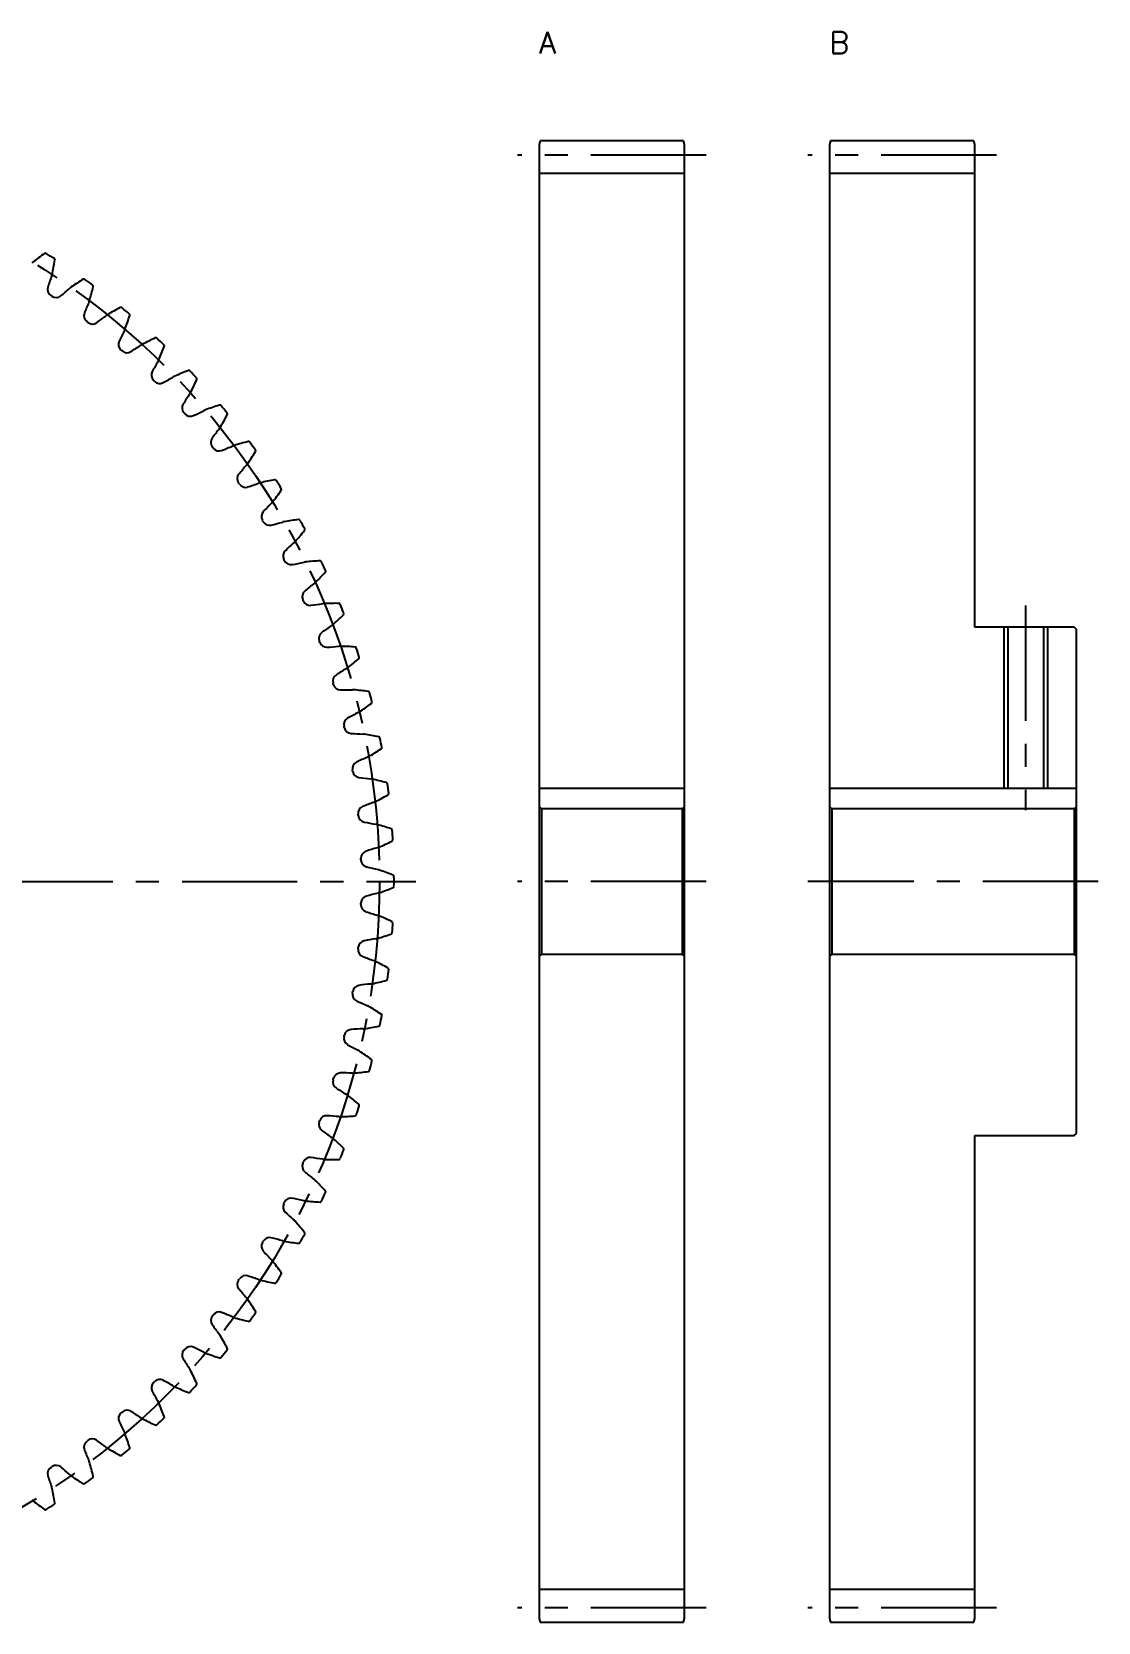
# Model space of a CAD drawing. Extents: x -3 to 301, y -13 to 229.
# Drawn here: x 154.1 to 301, y 10 to 229 of the extents above; entities that cross this region are included whole.
import ezdxf

# ---------------------------------------------------------------- set-up
doc = ezdxf.new("R2010")
doc.units = 0
doc.header["$LTSCALE"] = 0.5
doc.linetypes.add('CENTER', pattern=[50.8, 31.75, -6.35, 6.35, -6.35])
for name, color, linetype in [('MSM_CENTER', 1, 'CENTER'), ('MSM_CONTINUOUS', 7, 'CONTINUOUS'), ('MSM_NARROW', 5, 'CONTINUOUS'), ('MSM_PART_NUMBER', 7, 'CONTINUOUS')]:
    doc.layers.add(name, color=color, linetype=linetype)
doc.styles.get("Standard").update_dxf_attribs({"font": 'txt.shx', "height": 1, "bigfont": 'bigfont.shx'})

# ---------------------------------------------------------------- blocks, each defined once
blk = doc.blocks.new('*U6')
at = {"layer": 'MSM_PART_NUMBER'}
blk.add_text('A', height=3, dxfattribs=at).set_placement((224, 226))
blk = doc.blocks.new('*U7')
at = {"layer": 'MSM_PART_NUMBER'}
blk.add_text('B', height=3, dxfattribs=at).set_placement((264, 226))

msp = doc.modelspace()

# ---------------------------------------------------------------- linework, layer by layer
at = {"layer": 'MSM_CENTER'}
for p, q in [((247, 212), (221, 212)), ((287, 212), (261, 212)), ((291, 150), (291, 121.8)), ((-3, 112), (207, 112)), ((247, 112), (221, 112)), ((301, 112), (261, 112)), ((247, 12), (221, 12)), ((287, 12), (261, 12))]:
    msp.add_line(p, q, dxfattribs=at)
msp.add_circle((102, 112), 100, dxfattribs=at)
at = {"layer": 'MSM_CONTINUOUS'}
for p, q in [((224.13, 214), (224, 213.5)), ((224, 213.5), (224, 10.5)), ((243.87, 214), (224.13, 214)), ((244, 213.5), (243.87, 214)), ((244, 10.5), (244, 213.5)), ((264.13, 214), (264, 213.5)), ((264, 213.5), (264, 10.5)), ((283.87, 214), (264.13, 214)), ((284, 213.5), (283.87, 214)), ((284, 147), (284, 213.5)), ((244, 209.5), (224, 209.5)), ((284, 209.5), (264, 209.5)), ((297.7, 147), (284, 147)), ((288.54, 147), (288.54, 124.8)), ((293.46, 147), (293.46, 124.8)), ((298, 146.7), (297.7, 147)), ((298, 77.3), (298, 146.7)), ((244, 124.8), (224, 124.8)), ((298, 124.8), (264, 124.8)), ((224, 122.3), (224.3, 122)), ((224.3, 122), (224.3, 102)), ((243.7, 122), (224.3, 122)), ((243.7, 122), (244, 122.3)), ((243.7, 122), (243.7, 102)), ((264, 122.3), (264.3, 122)), ((264.3, 122), (264.3, 102)), ((297.7, 122), (264.3, 122)), ((297.7, 122), (298, 122.3)), ((297.7, 122), (297.7, 102)), ((224.3, 102), (224, 101.7)), ((224.3, 102), (243.7, 102)), ((244, 101.7), (243.7, 102)), ((264.3, 102), (264, 101.7)), ((264.3, 102), (297.7, 102)), ((298, 101.7), (297.7, 102)), ((284, 10.5), (284, 77)), ((284, 77), (297.7, 77)), ((297.7, 77), (298, 77.3)), ((244, 14.5), (224, 14.5)), ((284, 14.5), (264, 14.5)), ((224, 10.5), (224.13, 10)), ((224.13, 10), (243.87, 10)), ((243.87, 10), (244, 10.5)), ((264, 10.5), (264.13, 10)), ((264.13, 10), (283.87, 10)), ((283.87, 10), (284, 10.5))]:
    msp.add_line(p, q, dxfattribs=at)
for centre, radius, start, end in [((155.28, 195.96), 1.66, 128.5, 135.1026), ((175, 171.18), 33.33, 125.0292, 128.5), ((155.98, 198.31), 0.2, 57.9759, 125.0292), ((102, 112), 102, 57.2241, 57.9759), ((124.46, 203.25), 33.33, 346.7, 350.1708), ((157.11, 197.59), 0.2, 350.1708, 57.2241), ((194.46, 181.78), 40, 160.0974, 162.4638), ((155.28, 195.96), 1.66, 340.0974, 346.7001), ((178.57, 166.48), 33.33, 121.4292, 124.9), ((161.29, 194.75), 0.2, 54.3759, 121.4292), ((102, 112), 102, 53.6241, 54.3759), ((157.27, 193.53), 1, 162.4638, 235.8663), ((132.84, 223.65), 40, 309.1362, 311.5026), ((160.45, 192.45), 1.66, 124.8999, 131.5026), ((130.15, 201.66), 33.33, 343.1, 346.5708), ((162.38, 193.96), 0.2, 346.5708, 53.6241), ((102, 112), 97.5, 55.7337, 55.8663), ((157.46, 193.4), 1, 235.7337, 309.1362), ((198.66, 175.84), 40, 156.4974, 158.8638), ((160.45, 192.45), 1.66, 336.4974, 343.1001), ((181.84, 161.56), 33.33, 117.8292, 121.3), ((166.37, 190.86), 0.2, 50.7759, 117.8292), ((102, 112), 102, 50.0241, 50.7759), ((162.28, 189.9), 1, 158.8638, 232.2663), ((102, 112), 97.5, 52.1337, 52.2663), ((162.46, 189.76), 1, 232.1337, 305.5362), ((139.79, 221.5), 40, 305.5362, 307.9026), ((165.39, 188.62), 1.66, 121.3, 127.9026), ((135.72, 199.71), 33.33, 339.5, 342.9708), ((167.4, 190.01), 0.2, 342.9708, 50.0241), ((167.05, 185.96), 1, 155.2638, 228.6663), ((202.48, 169.64), 40, 152.8974, 155.2638), ((165.39, 188.62), 1.66, 332.8974, 339.5001), ((184.8, 156.45), 33.33, 114.2292, 117.7), ((171.2, 186.66), 0.2, 47.1759, 114.2292), ((102, 112), 102, 46.4241, 47.1759), ((102, 112), 97.5, 48.5337, 48.6663), ((167.22, 185.81), 1, 228.5337, 301.9362), ((146.59, 218.91), 40, 301.9362, 304.3026), ((170.07, 184.49), 1.66, 117.6999, 124.3026), ((141.16, 197.42), 33.33, 335.9, 339.3708), ((172.17, 185.75), 0.2, 339.3708, 46.4241), ((171.57, 181.73), 1, 151.6638, 225.0663), ((205.9, 163.22), 40, 149.2974, 151.6638), ((170.07, 184.49), 1.66, 329.2974, 335.9001), ((187.42, 151.16), 33.33, 110.6292, 114.1), ((175.75, 182.17), 0.2, 43.5759, 110.6292), ((102, 112), 102, 42.8241, 43.5759), ((102, 112), 97.5, 44.9337, 45.0663), ((171.73, 181.57), 1, 224.9337, 298.3362), ((153.22, 215.9), 40, 298.3362, 300.7026), ((174.49, 180.07), 1.66, 114.1, 120.7026), ((146.45, 194.8), 33.33, 332.3, 335.7708), ((176.66, 181.2), 0.2, 335.7708, 42.8241), ((175.81, 177.22), 1, 148.0638, 221.4663), ((208.91, 156.59), 40, 145.6974, 148.0638), ((174.49, 180.07), 1.66, 325.6974, 332.3001), ((189.71, 145.72), 33.33, 107.0292, 110.5), ((180.01, 177.4), 0.2, 39.9759, 107.0292), ((102, 112), 102, 39.2241, 39.9759), ((102, 112), 97.5, 41.3337, 41.4663), ((175.96, 177.05), 1, 221.3337, 294.7362), ((159.64, 212.48), 40, 294.7362, 297.1026), ((178.62, 175.39), 1.66, 110.5, 117.1026), ((151.56, 191.84), 33.33, 328.7, 332.1708), ((180.86, 176.37), 0.2, 332.1708, 39.2241), ((179.76, 172.46), 1, 144.4638, 217.8663), ((211.5, 149.79), 40, 142.0974, 144.4638), ((178.62, 175.39), 1.66, 322.0974, 328.7001), ((102, 112), 97.5, 37.7337, 37.8663), ((179.9, 172.28), 1, 217.7337, 291.1362), ((165.84, 208.66), 40, 291.1362, 293.5026), ((182.45, 170.45), 1.66, 106.9, 113.5026), ((191.66, 140.15), 33.33, 103.4292, 106.9), ((156.48, 188.57), 33.33, 325.1, 328.5708), ((183.96, 172.38), 0.2, 36.3759, 103.4292), ((102, 112), 102, 35.6241, 36.3759), ((184.75, 171.29), 0.2, 328.5708, 35.6241), ((213.65, 142.84), 40, 138.4974, 140.8638), ((182.45, 170.45), 1.66, 318.4974, 325.1001), ((183.4, 167.46), 1, 140.8638, 214.2663), ((102, 112), 97.5, 34.1337, 34.2663), ((183.53, 167.27), 1, 214.1338, 287.5362), ((171.78, 204.46), 40, 287.5362, 289.9026), ((185.96, 165.28), 1.66, 103.3, 109.9026), ((193.25, 134.46), 33.33, 99.8292, 103.3), ((187.59, 167.11), 0.2, 32.7759, 99.8292), ((102, 112), 102, 32.0241, 32.7759), ((161.18, 185), 33.33, 321.5, 324.9708), ((188.31, 165.98), 0.2, 324.9708, 32.0241), ((186.73, 162.24), 1, 137.2638, 210.6663), ((215.37, 135.77), 40, 134.8974, 137.2638), ((185.96, 165.28), 1.66, 314.8974, 321.5001), ((102, 112), 97.5, 30.5337, 30.6663), ((186.84, 162.04), 1, 210.5337, 283.9362), ((177.45, 199.89), 40, 283.9362, 286.3026), ((189.14, 159.91), 1.66, 99.7, 106.3026), ((194.48, 128.69), 33.33, 96.2292, 99.7), ((165.64, 181.14), 33.33, 317.9, 321.3708), ((190.88, 161.63), 0.2, 29.1759, 96.2292), ((102, 112), 102, 28.4241, 29.1759), ((191.53, 160.46), 0.2, 321.3708, 28.4241), ((216.64, 128.61), 40, 131.2974, 133.6638), ((189.14, 159.91), 1.66, 311.2974, 317.9001), ((189.71, 156.82), 1, 133.6638, 207.0663), ((102, 112), 97.5, 26.9337, 27.0663), ((189.82, 156.62), 1, 206.9337, 280.3362), ((182.82, 194.98), 40, 280.3362, 282.7026), ((191.98, 154.34), 1.66, 96.1, 102.7026), ((195.34, 122.85), 33.33, 92.6292, 96.1), ((193.83, 155.95), 0.2, 25.5759, 92.6292), ((102, 112), 102, 24.8241, 25.5759), ((169.86, 177.01), 33.33, 314.3, 317.7708), ((194.39, 154.74), 0.2, 317.7708, 24.8241), ((192.35, 151.22), 1, 130.0638, 203.4663), ((217.46, 121.38), 40, 127.6974, 130.0638), ((191.98, 154.34), 1.66, 307.6974, 314.3001), ((102, 112), 97.5, 23.3337, 23.4663), ((192.44, 151.01), 1, 203.3337, 276.7362), ((187.87, 189.75), 40, 276.7362, 279.1026), ((194.46, 148.61), 1.66, 92.5, 99.1026), ((195.84, 116.97), 33.33, 89.0292, 92.5), ((196.4, 150.1), 0.2, 21.9759, 89.0292), ((102, 112), 102, 21.2241, 21.9759), ((196.9, 148.85), 0.2, 314.1708, 21.2241), ((217.82, 114.11), 40, 124.0974, 126.4638), ((194.46, 148.61), 1.66, 304.0974, 310.7001), ((173.81, 172.62), 33.33, 310.7, 314.1708), ((194.64, 145.47), 1, 126.4638, 199.8663), ((102, 112), 97.5, 19.7337, 19.8663), ((194.72, 145.26), 1, 199.7338, 273.1362), ((192.58, 184.2), 40, 273.1362, 275.5026), ((196.58, 142.73), 1.66, 88.9, 95.5026), ((195.97, 111.06), 33.33, 85.4292, 88.9), ((177.47, 167.99), 33.33, 307.1, 310.5708), ((198.61, 144.09), 0.2, 18.3759, 85.4292), ((102, 112), 102, 17.6241, 18.3759), ((199.02, 142.82), 0.2, 310.5708, 17.6241), ((196.56, 139.59), 1, 122.8638, 196.2663), ((217.72, 106.83), 40, 120.4974, 122.8638), ((196.58, 142.73), 1.66, 300.4974, 307.1001), ((102, 112), 97.5, 16.1337, 16.2663), ((196.62, 139.37), 1, 196.1338, 269.5362), ((196.94, 178.37), 40, 269.5362, 271.9026), ((198.32, 136.73), 1.66, 85.3, 91.9026), ((195.72, 105.17), 33.33, 81.8292, 85.3), ((200.43, 137.96), 0.2, 14.7765, 81.8292), ((102, 112), 102, 14.0241, 14.7759), ((180.84, 163.14), 33.33, 303.5, 306.9708), ((200.77, 136.67), 0.2, 306.9708, 14.0241), ((198.1, 133.6), 1, 119.2638, 192.6663), ((217.17, 99.58), 40, 116.8974, 119.2638), ((198.32, 136.73), 1.66, 296.8974, 303.5001), ((102, 112), 97.5, 12.5337, 12.6663), ((198.15, 133.38), 1, 192.5338, 265.9362), ((200.92, 172.28), 40, 265.9362, 268.3026), ((199.68, 130.63), 1.66, 81.7, 88.3026), ((195.11, 99.29), 33.33, 78.2292, 81.7), ((201.87, 131.73), 0.2, 11.1765, 78.2292), ((102, 112), 102, 10.4241, 11.1759), ((183.89, 158.09), 33.33, 299.9, 303.3708), ((202.12, 130.42), 0.2, 303.3708, 10.4241), ((199.27, 127.52), 1, 115.6638, 189.0663), ((102, 112), 97.5, 8.9337, 9.0663), ((199.31, 127.3), 1, 188.9338, 262.3362), ((216.16, 92.37), 40, 113.2974, 115.6638), ((199.68, 130.63), 1.66, 293.2974, 299.9001), ((204.51, 165.95), 40, 262.3362, 264.7026), ((200.66, 124.46), 1.66, 78.1, 84.7026), ((194.13, 93.47), 33.33, 74.6292, 78.1), ((202.91, 125.42), 0.2, 7.5759, 74.6292), ((102, 112), 102, 6.8241, 7.5759), ((214.7, 85.24), 40, 109.6974, 112.0638), ((200.66, 124.46), 1.66, 289.6974, 296.3001), ((186.63, 152.86), 33.33, 296.3, 299.7708), ((203.08, 124.1), 0.2, 299.7708, 6.8241), ((200.05, 121.38), 1, 112.0638, 185.4663), ((102, 112), 97.5, 5.3337, 5.4663), ((200.07, 121.16), 1, 185.3338, 258.7362), ((207.69, 159.41), 40, 258.7362, 261.1026), ((201.25, 118.24), 1.66, 74.5, 81.1026), ((192.78, 87.72), 33.33, 71.0292, 74.5), ((203.55, 119.06), 0.2, 3.9765, 71.0292), ((102, 112), 102, 3.2241, 3.9759), ((200.45, 115.21), 1, 108.4638, 181.8663), ((212.8, 78.22), 40, 106.0974, 108.4638), ((201.25, 118.24), 1.66, 286.0974, 292.7001), ((189.03, 147.46), 33.33, 292.7, 296.1708), ((203.64, 117.73), 0.2, 296.1708, 3.2241), ((102, 112), 97.5, 1.7337, 1.8663), ((200.45, 114.98), 1, 181.7338, 255.1362), ((210.46, 152.68), 40, 255.1362, 257.5026), ((201.44, 112), 1.66, 70.9, 77.5026), ((191.08, 82.07), 33.33, 67.4292, 70.9), ((203.8, 112.67), 0.2, 0.3765, 67.4292), ((102, 112), 102, 359.6241, 0.3759), ((200.45, 109.02), 1, 104.8638, 178.2663), ((210.46, 71.32), 40, 102.4974, 104.8638), ((201.44, 112), 1.66, 282.4974, 289.1001), ((191.08, 141.93), 33.33, 289.1, 292.5708), ((203.8, 111.33), 0.2, 292.5708, 359.6241), ((102, 112), 97.5, 358.1337, 358.2663), ((200.45, 108.79), 1, 178.1338, 251.5362), ((212.8, 145.78), 40, 251.5362, 253.9026), ((201.25, 105.76), 1.66, 67.3, 73.9026), ((189.03, 76.54), 33.33, 63.8292, 67.3), ((203.64, 106.27), 0.2, 356.7765, 63.8292), ((102, 112), 102, 356.0241, 356.7759), ((102, 112), 97.5, 354.5337, 354.6663), ((200.07, 102.84), 1, 101.2638, 174.6663), ((207.69, 64.59), 40, 98.8974, 101.2638), ((201.25, 105.76), 1.66, 278.8974, 285.5001), ((192.78, 136.28), 33.33, 285.5, 288.9708), ((203.55, 104.94), 0.2, 288.9708, 356.0241), ((200.05, 102.62), 1, 174.5338, 247.9362), ((214.7, 138.76), 40, 247.9362, 250.3026), ((200.66, 99.54), 1.66, 63.6999, 70.3026), ((186.63, 71.14), 33.33, 60.2292, 63.7), ((202.91, 98.58), 0.2, 285.3708, 352.4241), ((102, 112), 102, 352.4241, 353.1759), ((203.08, 99.9), 0.2, 353.1759, 60.2292), ((199.27, 96.48), 1, 170.9338, 244.3362), ((102, 112), 97.5, 350.9337, 351.0663), ((199.31, 96.7), 1, 97.6638, 171.0663), ((204.51, 58.05), 40, 95.2974, 97.6638), ((200.66, 99.54), 1.66, 275.2974, 281.9001), ((194.13, 130.53), 33.33, 281.9, 285.3708), ((216.16, 131.63), 40, 244.3362, 246.7026), ((199.68, 93.37), 1.66, 60.1, 66.7026), ((183.89, 65.91), 33.33, 56.6292, 60.1), ((195.11, 124.71), 33.33, 278.3, 281.7708), ((201.87, 92.27), 0.2, 281.7708, 348.8241), ((102, 112), 102, 348.8241, 349.5759), ((202.12, 93.58), 0.2, 349.5759, 56.6292), ((198.1, 90.4), 1, 167.3338, 240.7362), ((102, 112), 97.5, 347.3337, 347.4663), ((198.15, 90.62), 1, 94.0638, 167.4663), ((200.92, 51.72), 40, 91.6974, 94.0638), ((199.68, 93.37), 1.66, 271.6974, 278.3001), ((217.17, 124.42), 40, 240.7362, 243.1026), ((198.32, 87.27), 1.66, 56.4999, 63.1026), ((180.84, 60.86), 33.33, 53.0292, 56.5), ((196.62, 84.63), 1, 90.4638, 163.8663), ((196.94, 45.63), 40, 88.0974, 90.4638), ((198.32, 87.27), 1.66, 268.0974, 274.7001), ((195.72, 118.83), 33.33, 274.7, 278.1708), ((200.43, 86.04), 0.2, 278.1708, 345.2241), ((102, 112), 102, 345.2241, 345.9759), ((200.77, 87.33), 0.2, 345.9759, 53.0292), ((196.56, 84.41), 1, 163.7338, 237.1362), ((102, 112), 97.5, 343.7337, 343.8663), ((217.72, 117.17), 40, 237.1362, 239.5026), ((196.58, 81.27), 1.66, 52.9, 59.5026), ((177.47, 56.01), 33.33, 49.4292, 52.9), ((102, 112), 102, 341.6241, 342.3759), ((199.02, 81.18), 0.2, 342.3759, 49.4292), ((194.64, 78.53), 1, 160.1338, 233.5362), ((102, 112), 97.5, 340.1337, 340.2663), ((194.72, 78.74), 1, 86.8638, 160.2663), ((192.58, 39.8), 40, 84.4974, 86.8638), ((196.58, 81.27), 1.66, 264.4974, 271.1001), ((195.97, 112.94), 33.33, 271.1, 274.5708), ((198.61, 79.91), 0.2, 274.5708, 341.6241), ((217.82, 109.89), 40, 233.5362, 235.9026), ((194.46, 75.39), 1.66, 49.3, 55.9026), ((173.81, 51.38), 33.33, 45.8292, 49.3), ((102, 112), 102, 338.0241, 338.7759), ((196.9, 75.15), 0.2, 338.7759, 45.8292), ((192.35, 72.78), 1, 156.5338, 229.9362), ((102, 112), 97.5, 336.5337, 336.6663), ((192.44, 72.99), 1, 83.2638, 156.6663), ((187.87, 34.25), 40, 80.8974, 83.2638), ((194.46, 75.39), 1.66, 260.8974, 267.5001), ((195.84, 107.03), 33.33, 267.5, 270.9708), ((196.4, 73.9), 0.2, 270.9708, 338.0241), ((217.46, 102.62), 40, 229.9362, 232.3026), ((191.98, 69.66), 1.66, 45.7, 52.3026), ((169.86, 46.99), 33.33, 42.2292, 45.7), ((189.82, 67.38), 1, 79.6638, 153.0663), ((182.82, 29.02), 40, 77.2974, 79.6638), ((191.98, 69.66), 1.66, 257.2974, 263.9001), ((195.34, 101.15), 33.33, 263.9, 267.3708), ((193.83, 68.05), 0.2, 267.3708, 334.4241), ((102, 112), 102, 334.4241, 335.1759), ((194.39, 69.26), 0.2, 335.1759, 42.2292), ((189.71, 67.18), 1, 152.9337, 226.3362), ((102, 112), 97.5, 332.9337, 333.0663), ((216.64, 95.39), 40, 226.3362, 228.7026), ((189.14, 64.09), 1.66, 42.0999, 48.7026), ((165.64, 42.86), 33.33, 38.6292, 42.1), ((191.53, 63.54), 0.2, 331.5759, 38.6292), ((186.73, 61.76), 1, 149.3338, 222.7362), ((102, 112), 97.5, 329.3337, 329.4663), ((186.84, 61.96), 1, 76.0638, 149.4663), ((177.45, 24.11), 40, 73.6974, 76.0638), ((189.14, 64.09), 1.66, 253.6974, 260.3001), ((194.48, 95.31), 33.33, 260.3, 263.7708), ((190.88, 62.37), 0.2, 263.7708, 330.8241), ((102, 112), 102, 330.8241, 331.5759), ((215.37, 88.23), 40, 222.7362, 225.1026), ((185.96, 58.72), 1.66, 38.4999, 45.1026), ((161.18, 39), 33.33, 35.0292, 38.5), ((183.4, 56.54), 1, 145.7338, 219.1362), ((102, 112), 97.5, 325.7337, 325.8663), ((183.53, 56.73), 1, 72.4638, 145.8663), ((171.78, 19.54), 40, 70.0974, 72.4638), ((185.96, 58.72), 1.66, 250.0974, 256.7001), ((193.25, 89.54), 33.33, 256.7, 260.1708), ((102, 112), 102, 327.2241, 327.9759), ((188.31, 58.02), 0.2, 327.9759, 35.0292), ((213.65, 81.16), 40, 219.1362, 221.5026), ((187.59, 56.89), 0.2, 260.1708, 327.2241), ((179.9, 51.72), 1, 68.8638, 142.2663), ((165.84, 15.34), 40, 66.4974, 68.8638), ((182.45, 53.55), 1.66, 34.9, 41.5026), ((156.48, 35.43), 33.33, 31.4292, 34.9), ((102, 112), 102, 323.6241, 324.3759), ((184.75, 52.71), 0.2, 324.3759, 31.4292), ((179.76, 51.54), 1, 142.1337, 215.5362), ((211.5, 74.21), 40, 215.5362, 217.9026), ((102, 112), 97.5, 322.1337, 322.2663), ((182.45, 53.55), 1.66, 246.4974, 253.1001), ((191.66, 83.85), 33.33, 253.1, 256.5708), ((183.96, 51.62), 0.2, 256.5708, 323.6241), ((178.62, 48.61), 1.66, 31.3, 37.9026), ((151.56, 32.16), 33.33, 27.8292, 31.3), ((175.81, 46.78), 1, 138.5337, 211.9362), ((208.91, 67.41), 40, 211.9362, 214.3026), ((102, 112), 97.5, 318.5337, 318.6663), ((175.96, 46.95), 1, 65.2638, 138.6663), ((159.64, 11.52), 40, 62.8974, 65.2638), ((178.62, 48.61), 1.66, 242.8974, 249.5001), ((189.71, 78.28), 33.33, 249.5, 252.9708), ((180.01, 46.6), 0.2, 252.9708, 320.0241), ((102, 112), 102, 320.0241, 320.7759), ((180.86, 47.63), 0.2, 320.7759, 27.8292), ((174.49, 43.93), 1.66, 27.7, 34.3026), ((146.45, 29.2), 33.33, 24.2292, 27.7), ((171.57, 42.27), 1, 134.9337, 208.3362), ((205.9, 60.78), 40, 208.3362, 210.7026), ((102, 112), 97.5, 314.9337, 315.0663), ((171.73, 42.43), 1, 61.6638, 135.0663), ((153.22, 8.1), 40, 59.2974, 61.6638), ((174.49, 43.93), 1.66, 239.2974, 245.9001), ((187.42, 72.84), 33.33, 245.9, 249.3708), ((175.75, 41.83), 0.2, 249.3708, 316.4241), ((102, 112), 102, 316.4241, 317.1759), ((176.66, 42.8), 0.2, 317.1759, 24.2292), ((170.07, 39.51), 1.66, 24.0999, 30.7026), ((141.16, 26.58), 33.33, 20.6292, 24.1), ((167.05, 38.04), 1, 131.3337, 204.7362), ((202.48, 54.36), 40, 204.7362, 207.1026), ((102, 112), 97.5, 311.3337, 311.4663), ((167.22, 38.19), 1, 58.0638, 131.4663), ((146.59, 5.09), 40, 55.6974, 58.0638), ((170.07, 39.51), 1.66, 235.6974, 242.3001), ((184.8, 67.55), 33.33, 242.3, 245.7708), ((102, 112), 102, 312.8241, 313.5759), ((172.17, 38.25), 0.2, 313.5759, 20.6292), ((162.46, 34.24), 1, 54.4638, 127.8663), ((139.79, 2.5), 40, 52.0974, 54.4638), ((165.39, 35.38), 1.66, 20.5, 27.1026), ((135.72, 24.29), 33.33, 17.0292, 20.5), ((171.2, 37.34), 0.2, 245.7708, 312.8241), ((162.28, 34.1), 1, 127.7337, 201.1362), ((198.66, 48.16), 40, 201.1362, 203.5026), ((102, 112), 97.5, 307.7337, 307.8663), ((165.39, 35.38), 1.66, 232.0974, 238.7001), ((181.84, 62.44), 33.33, 238.7, 242.1708), ((166.37, 33.14), 0.2, 242.1708, 309.2241), ((102, 112), 102, 309.2241, 309.9759), ((167.4, 33.99), 0.2, 309.9759, 17.0292), ((157.27, 30.47), 1, 124.1337, 197.5362), ((102, 112), 97.5, 304.1337, 304.2663), ((157.46, 30.6), 1, 50.8638, 124.2663), ((132.84, 0.35), 40, 48.4974, 50.8638), ((160.45, 31.55), 1.66, 16.9, 23.5026), ((130.15, 22.34), 33.33, 13.4292, 16.9), ((194.46, 42.22), 40, 197.5362, 199.9026), ((155.28, 28.04), 1.66, 13.3, 19.9026), ((160.45, 31.55), 1.66, 228.4974, 235.1001), ((178.57, 57.52), 33.33, 235.1, 238.5708), ((161.29, 29.25), 0.2, 238.5708, 305.6241), ((102, 112), 102, 305.6241, 306.3759), ((162.38, 30.04), 0.2, 306.3759, 13.4292), ((155.28, 28.04), 1.66, 224.8974, 231.5001), ((175, 52.82), 33.33, 231.5, 234.9708), ((124.46, 20.75), 33.33, 9.8292, 13.3), ((157.11, 26.41), 0.2, 302.7759, 9.8292), ((155.98, 25.69), 0.2, 234.9708, 302.0241), ((102, 112), 102, 302.0241, 302.7759)]:
    msp.add_arc(centre, radius, start, end, dxfattribs=at)
at = {"layer": 'MSM_NARROW'}
for p, q in [((288, 147), (288, 124.8)), ((294, 147), (294, 124.8))]:
    msp.add_line(p, q, dxfattribs=at)

# ---------------------------------------------------------------- block references
at = {"layer": 'MSM_CONTINUOUS'}
for name in ['*U6', '*U7']:
    msp.add_blockref(name, (0, 0), dxfattribs=at)

doc.saveas('drawing.dxf')
